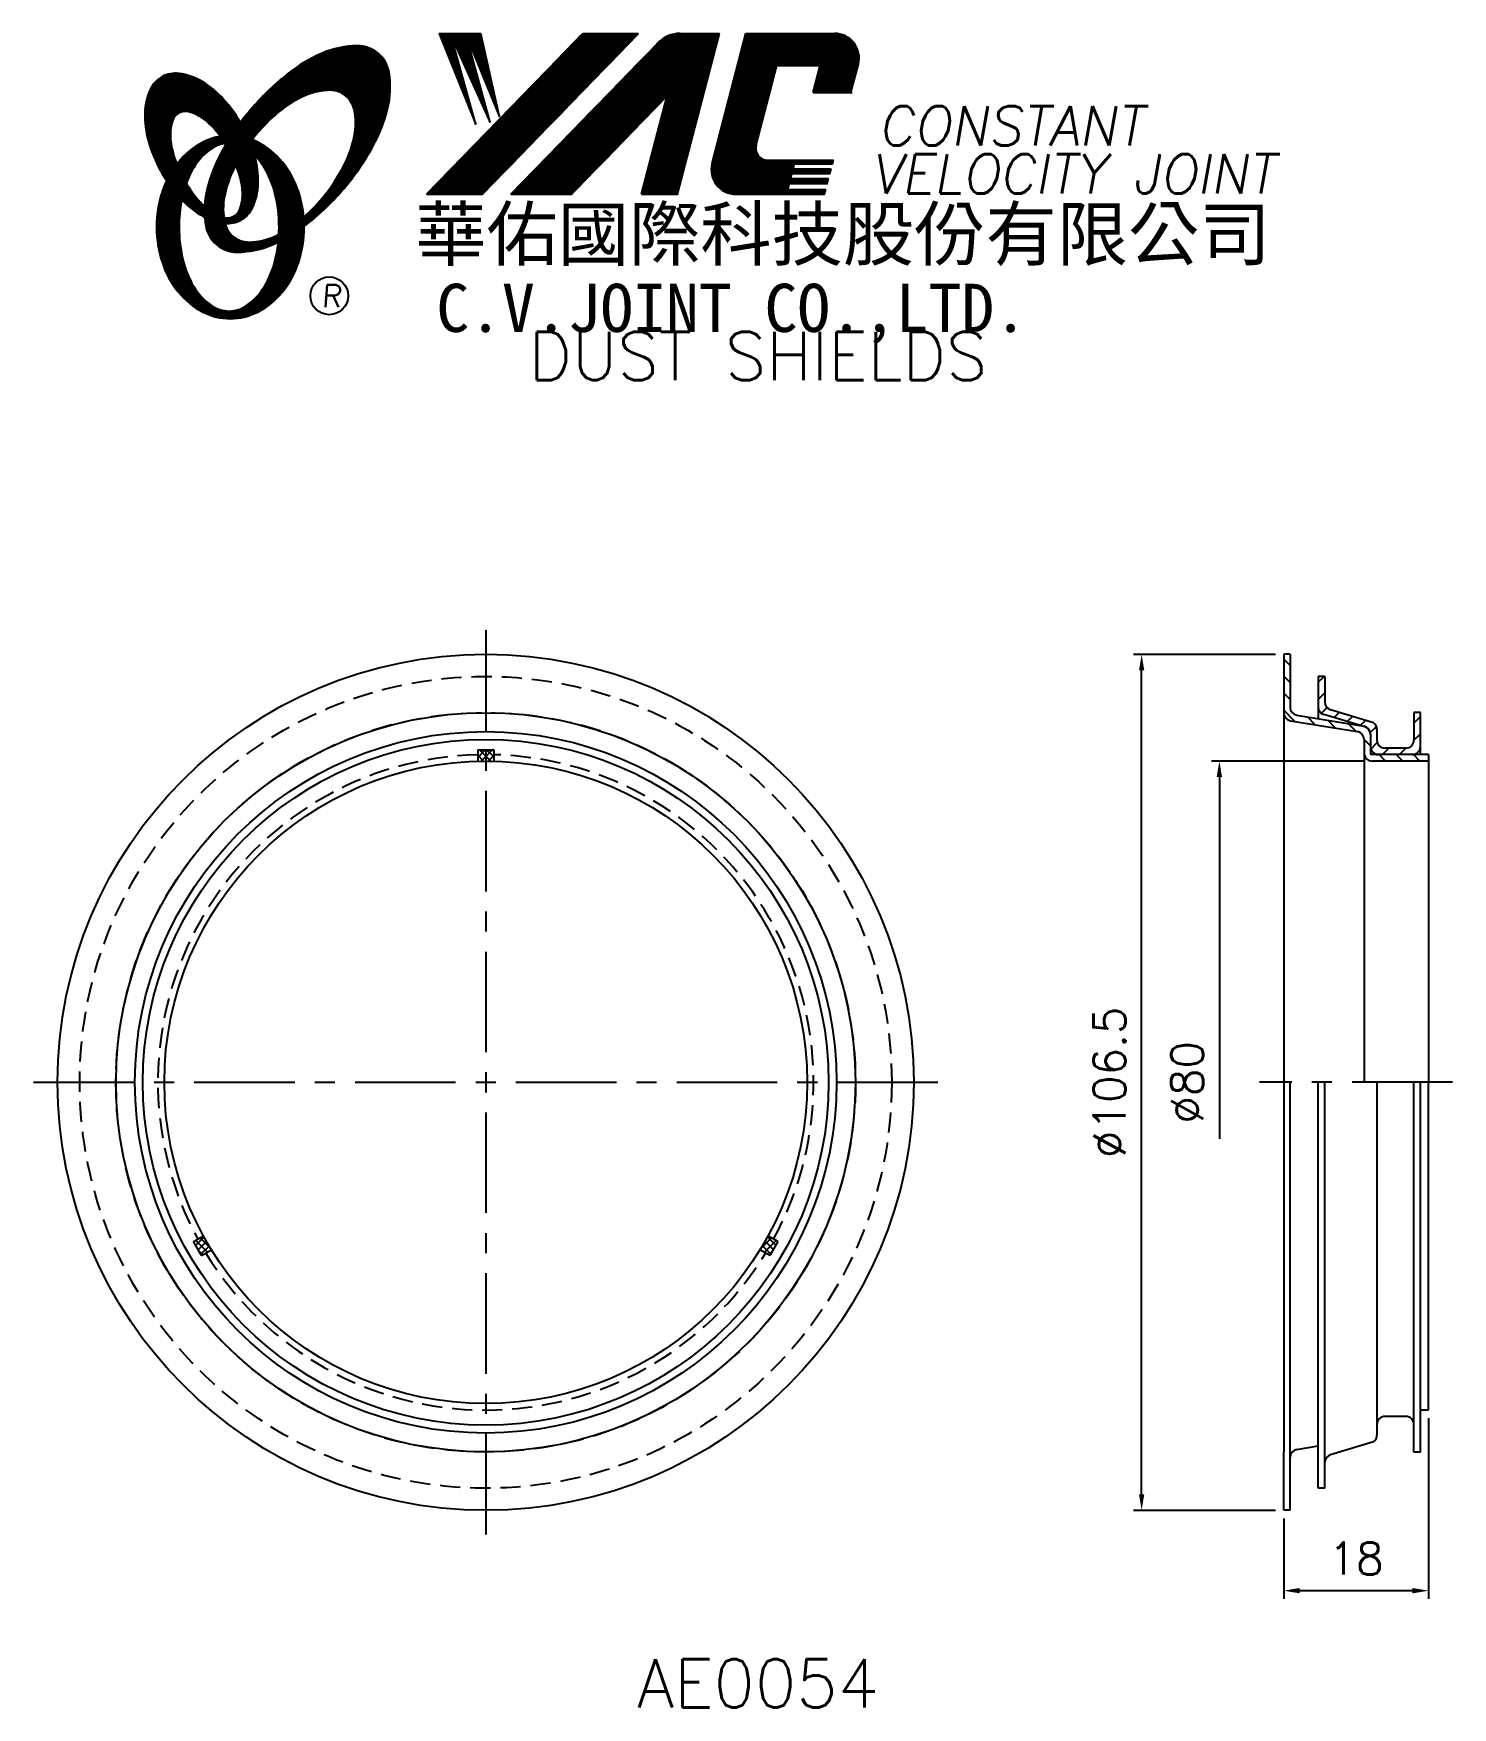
# Model space of a CAD drawing. Extents: x 95 to 271, y 9 to 218.
import ezdxf
from ezdxf.enums import TextEntityAlignment as Align

# ---------------------------------------------------------------- set-up
doc = ezdxf.new("R2010")
doc.units = 0
doc.header["$LTSCALE"] = 10
doc.header["$MEASUREMENT"] = 0
doc.linetypes.add('CENTER', pattern=[2, 1.25, -0.25, 0.25, -0.25])
doc.linetypes.add('HIDDEN', pattern=[0.375, 0.25, -0.125])
doc.layers.get('0').update_dxf_attribs({"linetype": 'CONTINUOUS'})
doc.layers.get('DEFPOINTS').update_dxf_attribs({"linetype": 'CONTINUOUS'})
doc.layers.add('4', color=4, linetype='CONTINUOUS')
doc.styles.add('CHINA', font='KAIU.TTF')
doc.styles.add('ITALICC', font='simplex.shx')
doc.dimstyles.new('STANDARD$0', dxfattribs={"dimtxt": 4, "dimasz": 2, "dimexe": 1, "dimexo": 1, "dimgap": 2, "dimtad": 1, "dimdec": 4, "dimzin": 10, "dimtxsty": 'ITALICC', "dimcen": 2, "dimclrd": 5, "dimclre": 5, "dimclrt": 18, "dimaunit": 1, "dimazin": 3, "dimtp": 0.1, "dimtfac": 0.7, "dimtdec": 4, "dimtmove": 0, "dimatfit": 3, "dimtolj": 1, "dimtzin": 10})
pattern_1 = [(45, (178.205474, -26.008268), (-0.00727476112, 0.00727476112), [])]
pattern_2 = [(45, (9.614929, 10.296142), (-0.00883883476, 0.00883883476), [])]

# ---------------------------------------------------------------- blocks, each defined once
blk = doc.blocks.new('*D14')
at = {"color": 5, "linetype": 'BYBLOCK'}
for p, q in [((249.31, 140.48), (231.64, 140.48)), ((232.64, 35.98), (232.64, 138.48)), ((249.31, 33.98), (231.64, 33.98))]:
    blk.add_line(p, q, dxfattribs=at)
for points in [[(232.31, 138.48), (232.97, 138.48), (232.64, 140.48)], [(232.31, 35.98), (232.97, 35.98), (232.64, 33.98)]]:
    blk.add_solid(points, dxfattribs=at)
at = {"layer": 'DEFPOINTS', "color": 0, "linetype": 'BYBLOCK'}
for p in [(232.64, 140.48), (250.31, 140.48), (250.31, 33.98)]:
    blk.add_point(p, dxfattribs=at)
at = {"color": 18, "linetype": 'BYBLOCK', "insert": (228.64, 87.23), "char_height": 4, "attachment_point": 5, "rotation": 90, "style": 'ITALICC'}
blk.add_mtext('\\A1;∅106.5', dxfattribs=at)
blk = doc.blocks.new('*D15')
at = {"color": 5, "linetype": 'BYBLOCK'}
for p, q in [((260.31, 127.21), (241.31, 127.21)), ((242.31, 125.21), (242.31, 80.19))]:
    blk.add_line(p, q, dxfattribs=at)
blk.add_solid([(241.97, 125.21), (242.64, 125.21), (242.31, 127.21)], dxfattribs=at)
at = {"layer": 'DEFPOINTS', "color": 0, "linetype": 'BYBLOCK'}
for p in [(242.31, 127.21), (261.31, 127.21), (250.31, 47.26)]:
    blk.add_point(p, dxfattribs=at)
at = {"color": 18, "linetype": 'BYBLOCK', "insert": (238.31, 87.23), "char_height": 4, "attachment_point": 5, "rotation": 90, "style": 'ITALICC'}
blk.add_mtext('\\A1;∅80', dxfattribs=at)
blk = doc.blocks.new('*D16')
at = {"color": 5, "linetype": 'BYBLOCK'}
for p, q in [((268.31, 45.46), (268.31, 22.98)), ((250.31, 32.98), (250.31, 22.98)), ((266.31, 23.98), (252.31, 23.98))]:
    blk.add_line(p, q, dxfattribs=at)
for points in [[(252.31, 24.32), (252.31, 23.65), (250.31, 23.98)], [(266.31, 24.32), (266.31, 23.65), (268.31, 23.98)]]:
    blk.add_solid(points, dxfattribs=at)
at = {"layer": 'DEFPOINTS', "color": 0, "linetype": 'BYBLOCK'}
for p in [(268.31, 46.46), (250.31, 33.98), (250.31, 23.98)]:
    blk.add_point(p, dxfattribs=at)
at = {"color": 18, "linetype": 'BYBLOCK', "insert": (259.31, 27.98), "char_height": 4, "attachment_point": 5, "style": 'ITALICC'}
blk.add_mtext('\\A1;18', dxfattribs=at)

msp = doc.modelspace()

# ---------------------------------------------------------------- hatches: boundary and pattern name
at = {"layer": '4', "linetype": 'CONTINUOUS'}
h = msp.add_hatch(dxfattribs=at)
h.set_pattern_fill('ANSI31', color=5, scale=0.1, style=0)
h.set_pattern_definition(pattern_2)
h.paths.add_polyline_path([(170.07363, 217.72713), (163.11633, 217.72713), (143.69972, 197.72337), (150.65703, 197.72337)])
h.paths.add_polyline_path([(173.62053, 209.96155), (170.44015, 197.72337), (174.92114, 197.72337), (180.11957, 217.72713), (175.22285, 217.72713, 0.202785967), (172.48877, 216.57071), (154.19464, 197.72337), (161.74155, 197.72337)])
h.paths.add_polyline_path([(187.24763, 213.72871), (192.64135, 213.72871), (191.77233, 210.38469), (196.48915, 210.38469), (197.40587, 213.91226, 0.490800957), (194.45567, 217.72713), (183.42135, 217.72713), (179.2143, 201.53823, 0.490800957), (182.1645, 197.72337), (193.19882, 197.72337), (193.35326, 198.31768), (188.63644, 198.31768), (188.82981, 199.06176), (193.54663, 199.06176), (193.70519, 199.6719), (188.98837, 199.6719), (189.14961, 200.29237), (193.86643, 200.29237), (194.02261, 200.89336), (189.30579, 200.89336), (189.46259, 201.49674), (194.17941, 201.49674), (194.29615, 201.94593), (186.1564, 201.94593, -0.490800957), (184.6813, 203.85337)])
h = msp.add_hatch(dxfattribs=at)
h.set_pattern_fill('ANSI31', color=1, scale=0.1, style=0)
h.set_pattern_definition(pattern_2)
h.paths.add_polyline_path([(150.4317, 217.72713), (145.25437, 217.72713), (149.82513, 206.42339), (146.7592, 217.38137), (151.59394, 206.65904), (148.64592, 217.38137), (152.77314, 207.36601)])
h = msp.add_hatch(dxfattribs=at)
h.set_pattern_fill('ANSI31', color=5, scale=0.082305, style=0)
h.set_pattern_definition([(45, (9.614929, 10.296142), (-0.00727476112, 0.00727476112), [])])
h.paths.add_polyline_path([(131.6504, 210.66465, -0.172879177), (133.59187, 210.00608, -0.172879177), (134.67917, 208.26803, -0.104527385), (134.70694, 204.93984, -0.065680101), (133.53741, 201.53788, -0.051823203), (131.097, 197.69549, -0.044272532), (128.42203, 194.86916, -0.020203161), (128.47561, 193.73124, 0.006517006), (128.88016, 194.04332, 0.049863361), (133.43358, 198.45638, 0.049863361), (137.02322, 203.68354, 0.063682799), (138.84427, 208.31089, 0.103597411), (139.03356, 212.89486, 0.177892575), (137.68496, 215.26514, 0.177892575), (135.12257, 216.19846, 0.103597411), (130.63477, 215.24542, 0.063682799), (126.37702, 212.67634, 0.049863361), (121.8236, 208.26328, 0.016070017), (120.5529, 206.65697, -0.007061632), (120.80018, 206.21994, -0.031648676), (121.75277, 204.18336, -0.008069351), (122.18468, 204.74767, -0.051823203), (125.36305, 208.00613, -0.065680101), (128.40498, 209.92648, -0.104527385)])
h.paths.add_polyline_path([(118.57473, 197.50333, -0.065680101), (119.74426, 200.90528, -0.006063428), (119.9882, 201.3803, 0.027613469), (119.26137, 202.96837, 0.017011252), (118.72795, 203.90335, 0.007829282), (118.23396, 203.03612, 0.063682799), (116.41292, 198.40877, 0.103597411), (116.22362, 193.8248, 0.177892575), (117.57223, 191.45452, 0.177892575), (120.13462, 190.52119, 0.103597411), (124.62242, 191.47424, 0.008811776), (125.24938, 191.76432, 0.013922709), (125.32671, 192.73413, -0.009086703), (124.87669, 192.51668, -0.104527385), (121.63127, 191.77852, -0.172879177), (119.6898, 192.43709, -0.172879177), (118.60251, 194.17514, -0.104527385)])
h = msp.add_hatch(dxfattribs=at)
h.set_pattern_fill('ANSI31', color=3, scale=0.082305, style=0)
h.set_pattern_definition(pattern_1)
h.paths.add_polyline_path([(115.8539, 211.71548, 0.106488277), (112.91202, 212.75405, 0.158297415), (110.82182, 212.35901, 0.158297415), (109.36249, 210.81132, 0.106488277), (108.65167, 207.77355, 0.071723199), (109.06972, 204.4606, 0.058080454), (110.6147, 200.64521, 0.058080454), (112.99575, 197.28742, 0.071723199), (115.56099, 195.14967, 0.020895977), (116.10118, 194.84768, -0.030777155), (116.08527, 196.2239, -0.042059526), (114.98891, 197.38666, -0.04691039), (113.36975, 199.86781, -0.04691039), (112.24147, 202.60729, -0.060581117), (111.83937, 204.86936, -0.10187153), (112.15099, 206.95756, -0.185892489), (112.93108, 207.8492, -0.185892489), (114.10772, 207.98732, -0.10187153), (116.00537, 207.06179, -0.060581117), (117.6422, 205.44952, -0.04691039), (119.26137, 202.96837, -0.04691039), (120.38965, 200.22888, -0.060581117), (120.79175, 197.96682, -0.10187153), (120.48013, 195.87861, -0.185892489), (119.70004, 194.98697, -0.185892489), (118.52339, 194.84885, -0.002013383), (118.48259, 194.85948, 0.021593804), (118.60251, 194.17514, 0.006477741), (118.62051, 194.0981, 0.14950097), (120.59307, 194.50614, 0.158297415), (122.0524, 196.05383, 0.106488277), (122.76321, 199.0916, 0.071723199), (122.34517, 202.40455, 0.058080454), (120.80018, 206.21994, 0.058080454), (118.41914, 209.57773, 0.071723199)])
h = msp.add_hatch(dxfattribs=at)
h.set_pattern_fill('ANSI31', color=1, scale=0.082305, style=0)
h.set_pattern_definition(pattern_1)
h.paths.add_polyline_path([(116.94752, 203.39203, -0.120168026), (118.63931, 204.04542, 0.016865385), (118.03955, 204.92816, 0.076648372), (115.88333, 204.20924, 0.104809576), (112.79887, 201.69615, 0.005838257), (112.63193, 201.48394, 0.028089978), (113.36975, 199.86781, 0.014237292), (113.81188, 199.08276, -0.045767751), (114.73706, 201.01961, -0.106890197)])
h.paths.add_polyline_path([(112.91615, 193.63741, -0.048711043), (113.24625, 197.01775, -0.007865741), (112.99575, 197.28742, -0.037695478), (111.35987, 199.40618, 0.03042545), (110.83455, 198.10221, 0.080710289), (110.10911, 193.63741, 0.080710289), (110.83455, 189.17262, 0.089265679), (112.79887, 185.57868, 0.104809576), (115.88333, 183.06558, 0.11926607), (119.29252, 182.24065, 0.11926607), (122.70171, 183.06558, 0.104809576), (125.78617, 185.57868, 0.089265679), (127.75049, 189.17262, 0.080710289), (128.47592, 193.63741, 0.080710289), (127.75049, 198.10221, 0.089265679), (125.78617, 201.69615, 0.104809576), (122.70171, 204.20924, 0.025513357), (122.00847, 204.52199, 0.004818181), (121.75277, 204.18336, -0.023722145), (122.29399, 202.58661, -0.065307489), (123.52917, 201.01961, -0.073950765), (124.84162, 197.82188, -0.060532391), (125.35007, 193.63741, -0.060532391), (124.84162, 189.45295, -0.073950765), (123.52917, 186.25522, -0.106890197), (121.3187, 183.8828, -0.153118262), (119.13311, 183.19742, -0.153118262), (116.94752, 183.8828, -0.106890197), (114.73706, 186.25522, -0.073950765), (113.42461, 189.45295, -0.060532391)])
h = msp.add_hatch(dxfattribs=at)
h.set_pattern_fill('ANSI31', color=5, scale=12, angle=90, style=0)
h.set_pattern_definition([(135, (9.95, 13.2602), (-1.06066, -1.06066), [])])
h.paths.add_polyline_path([(250.3071, 133.21363, 0.367630052), (251.14618, 132.22666), (259.46802, 130.86984, -0.367630052), (260.3071, 129.88287), (260.3071, 128.20803, 0.414213562), (261.3071, 127.20803), (268.3071, 127.20803), (268.3071, 128.00803), (261.1071, 128.00803), (261.1071, 130.563, 0.367630052), (260.26802, 131.54997), (251.94618, 132.90679, -0.367630052), (251.1071, 133.89376), (251.1071, 140.48303), (250.3071, 140.48303)])
h = msp.add_hatch(dxfattribs=at)
h.set_pattern_fill('ANSI31', color=5, scale=12, style=0)
h.set_pattern_definition([(45, (9.95, 13.2602), (-1.06066, 1.06066), [])])
h.paths.add_polyline_path([(261.9071, 129.80803), (261.9071, 131.13365, 0.246946052), (261.47371, 131.95764), (256.11563, 133.59029, -0.330010126), (255.4071, 134.54686), (255.4071, 137.73303), (254.6071, 137.73303), (254.6071, 133.95431, 0.330010126), (255.31563, 132.99774), (260.39858, 131.44893, -0.330010126), (261.1071, 130.49235), (261.1071, 129.00803, 0.414213562), (262.1071, 128.00803), (266.3071, 128.00803, 0.414213562), (267.3071, 129.00803), (267.3071, 133.23303), (266.5071, 133.23303), (266.5071, 129.80803, -0.414213562), (265.5071, 128.80803), (262.9071, 128.80803, -0.414213562)])
h = msp.add_hatch(dxfattribs=at)
h.set_pattern_fill('ANSI37', color=5, scale=5, style=0)
h.set_pattern_definition([(45, (10.5426, 10.24654), (-0.4419417, 0.4419417), []), (135, (10.5426, 10.24654), (-0.4419417, -0.4419417), [])])
h.paths.add_polyline_path([(187.39075, 67.41052), (186.16568, 68.11781, -0.012509775), (185.16568, 66.38576), (186.39075, 65.67847)])
h.paths.add_polyline_path([(115.94861, 68.11781), (114.72354, 67.41052), (115.72354, 65.67847), (116.94861, 66.38576, -0.012509775)])
h.paths.add_polyline_path([(151.05715, 128.61012), (150.05715, 128.61012), (150.05715, 127.19552, -0.006254643), (151.05715, 127.20803)])
h.paths.add_polyline_path([(152.05715, 128.61012), (151.05715, 128.61012), (151.05715, 127.20803, -0.006254643), (152.05715, 127.19552)])

# ---------------------------------------------------------------- linework, layer by layer
at = {"layer": '4', "color": 5, "linetype": 'CONTINUOUS'}
for p, q in [((143.69972, 197.72337), (163.11633, 217.72713)), ((150.65703, 197.72337), (170.07363, 217.72713)), ((163.11633, 217.72713), (170.07363, 217.72713)), ((174.92114, 197.72337), (180.11957, 217.72713)), ((175.22285, 217.72713), (180.11957, 217.72713)), ((179.2143, 201.53823), (183.42135, 217.72713)), ((183.42135, 217.72713), (194.45567, 217.72713)), ((154.19464, 197.72337), (172.48877, 216.57071)), ((184.6813, 203.85337), (187.24763, 213.72871)), ((187.24763, 213.72871), (192.64135, 213.72871)), ((191.77233, 210.38469), (192.64135, 213.72871)), ((196.48915, 210.38469), (197.40587, 213.91226)), ((191.77233, 210.38469), (196.63958, 210.38469)), ((161.74155, 197.72337), (173.62053, 209.96155)), ((170.44015, 197.72337), (173.62053, 209.96155)), ((186.1564, 201.94593), (194.29615, 201.94593)), ((188.98837, 199.6719), (189.14961, 200.29237)), ((189.14961, 200.29237), (193.86643, 200.29237)), ((189.30579, 200.89336), (189.46259, 201.49674)), ((189.30579, 200.89336), (194.02261, 200.89336)), ((189.46259, 201.49674), (194.17941, 201.49674)), ((193.86643, 200.29237), (194.02261, 200.89336)), ((194.17941, 201.49674), (194.29615, 201.94593)), ((188.63644, 198.31768), (188.82981, 199.06176)), ((188.63644, 198.31768), (193.35326, 198.31768)), ((188.82981, 199.06176), (193.54663, 199.06176)), ((188.98837, 199.6719), (193.70519, 199.6719)), ((193.19882, 197.72337), (193.35326, 198.31768)), ((193.54663, 199.06176), (193.70519, 199.6719)), ((143.69972, 197.72337), (150.65703, 197.72337)), ((154.19464, 197.72337), (161.74155, 197.72337)), ((170.44015, 197.72337), (174.92114, 197.72337)), ((182.1645, 197.72337), (193.19882, 197.72337))]:
    msp.add_line(p, q, dxfattribs=at)
at = {"layer": '4', "color": 1, "linetype": 'CONTINUOUS'}
for p, q in [((145.25437, 217.72713), (149.82513, 206.42339)), ((145.25437, 217.72713), (150.4317, 217.72713)), ((149.82513, 206.42339), (146.7592, 217.38137)), ((146.7592, 217.38137), (151.59394, 206.65904)), ((151.59394, 206.65904), (148.64592, 217.38137)), ((148.64592, 217.38137), (152.77314, 207.36601)), ((152.77314, 207.36601), (150.4317, 217.72713))]:
    msp.add_line(p, q, dxfattribs=at)
at = {"layer": '4', "color": 5, "linetype": 'CENTER'}
for p, q in [((151.05715, 143.48303), (151.05715, 30.98303)), ((94.80715, 87.23303), (207.30715, 87.23303)), ((271.3071, 87.23303), (247.3071, 87.23303))]:
    msp.add_line(p, q, dxfattribs=at)
at = {"layer": '4', "color": 7, "linetype": 'CONTINUOUS'}
for p, q in [((250.3071, 140.48303), (250.3071, 41.25244)), ((251.1071, 140.48303), (250.3071, 140.48303)), ((251.1071, 140.48303), (251.1071, 133.89376)), ((254.6071, 137.73303), (254.6071, 132.47294)), ((255.4071, 137.73303), (254.6071, 137.73303)), ((255.4071, 137.73303), (255.4071, 134.54686)), ((261.47371, 131.95764), (256.11563, 133.59029)), ((251.14618, 132.22666), (259.46802, 130.86984)), ((251.94618, 132.90679), (260.26802, 131.54997)), ((260.39858, 131.44893), (255.31563, 132.99774)), ((266.5071, 133.23303), (266.5071, 129.80803)), ((267.3071, 133.23303), (266.5071, 133.23303)), ((267.3071, 128.00803), (267.3071, 133.23303)), ((260.3071, 129.88287), (260.3071, 87.23303)), ((261.1071, 130.563), (261.1071, 128.00803)), ((261.9071, 131.13365), (261.9071, 129.80803)), ((150.05715, 128.61012), (152.05715, 128.61012)), ((150.05715, 128.61012), (150.05715, 127.19552)), ((152.05715, 128.61012), (152.05715, 127.19552)), ((268.3071, 128.00803), (261.1071, 128.00803)), ((268.3071, 127.20803), (261.3071, 127.20803)), ((266.3071, 128.00803), (262.1071, 128.00803)), ((265.5071, 128.80803), (262.9071, 128.80803)), ((268.3071, 128.00803), (268.3071, 87.23303)), ((251.1071, 33.98303), (251.1071, 87.23303)), ((254.6071, 36.73303), (254.6071, 87.23303)), ((255.4071, 36.73303), (255.4071, 87.23303)), ((261.9071, 87.23303), (261.9071, 43.33241)), ((266.5071, 41.23303), (266.5071, 87.23303)), ((267.3071, 41.23303), (267.3071, 87.23303)), ((268.3071, 46.45803), (268.3071, 87.23303)), ((114.72354, 67.41052), (115.94861, 68.11781)), ((115.72354, 65.67847), (114.72354, 67.41052)), ((187.39075, 67.41052), (186.16568, 68.11781)), ((187.39075, 67.41052), (186.39075, 65.67847)), ((115.72354, 65.67847), (116.94861, 66.38576)), ((186.39075, 65.67847), (185.16568, 66.38576)), ((268.3071, 46.45803), (267.3071, 46.45803)), ((265.5071, 45.65803), (262.9071, 45.65803)), ((251.94618, 41.55928), (254.6071, 41.99312)), ((261.47371, 42.50843), (256.11563, 40.87578)), ((250.3071, 33.98303), (250.3071, 41.25244)), ((254.6071, 36.73303), (254.6071, 40.51175)), ((267.3071, 41.23303), (266.5071, 41.23303)), ((255.4071, 36.73303), (254.6071, 36.73303)), ((251.1071, 33.98303), (250.3071, 33.98303))]:
    msp.add_line(p, q, dxfattribs=at)
at = {"layer": '4', "color": 5, "linetype": 'CONTINUOUS'}
for points in [[(128.47561, 193.73124, 0.006517006), (128.88016, 194.04332, 0.049863361), (133.43358, 198.45638, 0.049863361), (137.02322, 203.68354, 0.063682799), (138.84427, 208.31089, 0.103597411), (139.03356, 212.89486, 0.177892575), (137.68496, 215.26514, 0.177892575), (135.12257, 216.19846, 0.103597411), (130.63477, 215.24542, 0.063682799), (126.37702, 212.67634, 0.049863361), (121.8236, 208.26328, 0.016070017), (120.5529, 206.65697)], [(128.42203, 194.86916, 0.044272532), (131.097, 197.69549, 0.051823203), (133.53741, 201.53788, 0.065680101), (134.70694, 204.93984, 0.104527385), (134.67917, 208.26803, 0.172879177), (133.59187, 210.00608, 0.172879177), (131.6504, 210.66465, 0.104527385), (128.40498, 209.92648, 0.065680101), (125.36305, 208.00613, 0.051823203), (122.18468, 204.74767, 0.008069351), (121.75277, 204.18336)], [(118.72795, 203.90335, 0.007829282), (118.23396, 203.03612, 0.063682799), (116.41292, 198.40877, 0.103597411), (116.22362, 193.8248, 0.177892575), (117.57223, 191.45452, 0.177892575), (120.13462, 190.52119, 0.103597411), (124.62242, 191.47424, 0.008811776), (125.24938, 191.76432, 0.008811776)], [(119.9882, 201.3803, 0.006063428), (119.74426, 200.90528, 0.065680101), (118.57473, 197.50333, 0.104527385), (118.60251, 194.17514, 0.172879177), (119.6898, 192.43709, 0.172879177), (121.63127, 191.77852, 0.104527385), (124.87669, 192.51668, 0.009086703), (125.32671, 192.73413, 0.009086703)]]:
    msp.add_lwpolyline(points, format="xyb", dxfattribs=at)
at = {"layer": '4', "color": 3, "linetype": 'CONTINUOUS'}
for points in [[(118.62051, 194.0981, 0.14950097), (120.59307, 194.50614, 0.158297415), (122.0524, 196.05383, 0.106488277), (122.76321, 199.0916, 0.071723199), (122.34517, 202.40455, 0.058080454), (120.80018, 206.21994, 0.058080454), (118.41914, 209.57773, 0.071723199), (115.8539, 211.71548, 0.106488277), (112.91202, 212.75405, 0.158297415), (110.82182, 212.35901, 0.158297415), (109.36249, 210.81132, 0.106488277), (108.65167, 207.77355, 0.071723199), (109.06972, 204.4606, 0.058080454), (110.6147, 200.64521, 0.058080454), (112.99575, 197.28742, 0.071723199), (115.56099, 195.14967, 0.020895977), (116.10118, 194.84768, 0.020895977)], [(118.48259, 194.85948, 0.002013383), (118.52339, 194.84885, 0.185892489), (119.70004, 194.98697, 0.185892489), (120.48013, 195.87861, 0.10187153), (120.79175, 197.96682, 0.060581117), (120.38965, 200.22888, 0.04691039), (119.26137, 202.96837, 0.04691039), (117.6422, 205.44952, 0.060581117), (116.00537, 207.06179, 0.10187153), (114.10772, 207.98732, 0.185892489), (112.93108, 207.8492, 0.185892489), (112.15099, 206.95756, 0.10187153), (111.83937, 204.86936, 0.060581117), (112.24147, 202.60729, 0.04691039), (113.36975, 199.86781, 0.04691039), (114.98891, 197.38666, 0.042059526), (116.08527, 196.2239, 0.042059526)]]:
    msp.add_lwpolyline(points, format="xyb", dxfattribs=at)
at = {"layer": '4', "color": 1, "linetype": 'CONTINUOUS'}
for points in [[(111.35987, 199.40618, 0.03042545), (110.83455, 198.10221, 0.080710289), (110.10911, 193.63741, 0.080710289), (110.83455, 189.17262, 0.089265679), (112.79887, 185.57868, 0.104809576), (115.88333, 183.06558, 0.11926607), (119.29252, 182.24065, 0.11926607), (122.70171, 183.06558, 0.104809576), (125.78617, 185.57868, 0.089265679), (127.75049, 189.17262, 0.080710289), (128.47592, 193.63741, 0.080710289), (127.75049, 198.10221, 0.089265679), (125.78617, 201.69615, 0.104809576), (122.70171, 204.20924, 0.025513357), (122.00847, 204.52199, 0.025513357)], [(118.03955, 204.92816, 0.076648372), (115.88333, 204.20924, 0.104809576), (112.79887, 201.69615, 0.005838257), (112.63193, 201.48394, 0.005838257)], [(113.24625, 197.01775, 0.048711043), (112.91615, 193.63741, 0.060532391), (113.42461, 189.45295, 0.073950765), (114.73706, 186.25522, 0.106890197), (116.94752, 183.8828, 0.153118262), (119.13311, 183.19742, 0.153118262), (121.3187, 183.8828, 0.106890197), (123.52917, 186.25522, 0.073950765), (124.84162, 189.45295, 0.060532391), (125.35007, 193.63741, 0.060532391), (124.84162, 197.82188, 0.073950765), (123.52917, 201.01961, 0.065307489), (122.29399, 202.58661)], [(118.63931, 204.04542, 0.120168026), (116.94752, 203.39203, 0.106890197), (114.73706, 201.01961, 0.045767751), (113.81188, 199.08276, 0.045767751)]]:
    msp.add_lwpolyline(points, format="xyb", dxfattribs=at)
at = {"layer": '4', "color": 5, "linetype": 'CONTINUOUS'}
msp.add_circle((131.59676, 185.09169), 2.35282, dxfattribs=at)
at = {"layer": '4', "color": 7, "linetype": 'CONTINUOUS'}
for radius in [53.25, 45.9806, 43.63681, 42.64984, 39.975]:
    msp.add_circle((151.05715, 87.23303), radius, dxfattribs=at)
at = {"layer": '4', "color": 5, "linetype": 'HIDDEN'}
for radius in [50.5, 46]:
    msp.add_circle((151.05715, 87.23303), radius, dxfattribs=at)
at = {"layer": '4', "color": 5, "linetype": 'CONTINUOUS'}
for centre, radius, start, end in [((175.22285, 213.91689), 3.81024, 90, 135.8533387), ((194.45567, 214.67893), 3.04819, 345.4326059, 90), ((186.1564, 203.47003), 1.5241, 165.4326059, 270), ((182.1645, 200.77156), 3.04819, 165.4326059, 270)]:
    msp.add_arc(centre, radius, start, end, dxfattribs=at)
at = {"layer": '4', "color": 7, "linetype": 'CONTINUOUS'}
for centre, start, end in [((252.1071, 133.89376), 180, 260.7397785), ((255.6071, 133.95431), 180, 253.0536525), ((256.4071, 134.54686), 180, 253.0536525), ((251.3071, 133.21363), 180, 260.7397785), ((260.1071, 130.563), 360, 80.7397785), ((260.1071, 130.49235), 0, 73.0536525), ((260.9071, 131.13365), 0, 55.4857601), ((259.3071, 129.88287), 0, 80.7397785), ((262.9071, 129.80803), 180, 270), ((265.5071, 129.80803), 270, 360), ((261.3071, 128.20803), 180, 270), ((262.1071, 129.00803), 180, 270), ((266.3071, 129.00803), 270, 360), ((262.9071, 44.65803), 90, 180), ((265.5071, 44.65803), 360, 90), ((260.9071, 43.33241), 304.5142399, 0), ((252.1071, 40.57231), 99.2602215, 180), ((256.4071, 39.9192), 106.9463475, 180)]:
    msp.add_arc(centre, 1, start, end, dxfattribs=at)
at = {"layer": '4', "color": 5, "linetype": 'HIDDEN'}
for start, end in [(91.4053102, 208.5946898), (331.4053102, 88.5946898), (211.4053102, 328.5946898)]:
    msp.add_arc((151.05715, 87.23303), 40.775, start, end, dxfattribs=at)

# ---------------------------------------------------------------- texts
at = {"layer": '4', "color": 5, "linetype": 'CONTINUOUS', "style": 'ITALICC'}
for s, height, oblique, p in [('CONSTANT', 4.9, 10, (199.84853, 203.79383)), ('VELOCITY JOINT', 4.9, 10, (198.9703, 197.79845)), ('R', 2.75625, 5, (130.63807, 183.68209))]:
    msp.add_text(s, height=height, dxfattribs=dict(at, oblique=oblique)).set_placement(p)
at = {"layer": '4', "color": 7, "linetype": 'CONTINUOUS', "style": 'CHINA'}
for s, height, p in [('華佑國際科技股份有限公司', 6.5, (142.28636, 189.53352)), ('C.V.JOINT CO.,LTD.', 6, (144.915, 180.5873))]:
    msp.add_text(s, height=height, dxfattribs=at).set_placement(p)
at = {"layer": '4', "color": 18, "linetype": 'CONTINUOUS', "style": 'ITALICC'}
for s, p in [('DUST SHIELDS', (184.91772, 174.59448)), ('AE0054', (184.91772, 9.44709))]:
    msp.add_text(s, height=6, dxfattribs=at).set_placement(p, align=Align.CENTER)

# ---------------------------------------------------------------- dimensions: what is measured, and where the dimension line sits
at = {"layer": '4', "color": 7, "linetype": 'CONTINUOUS'}
dim = msp.add_linear_dim(base=(232.64047, 140.48303), p1=(250.3071, 33.98303), p2=(250.3071, 140.48303), angle=90, text='%%C106.5', dimstyle='STANDARD$0', dxfattribs=at)
dim.commit()
dim.dimension.update_dxf_attribs({"geometry": '*D14', "text_midpoint": (228.64047, 87.23303)})
dim = msp.add_linear_dim(base=(242.30714, 127.20803), p1=(250.3071, 47.25803), p2=(261.3071, 127.20803), angle=90, text='%%C80', dimstyle='STANDARD$0', override={"dimcen": -2, "dimse1": 1, "dimsd1": 1}, dxfattribs=at)
dim.commit()
dim.dimension.update_dxf_attribs({"geometry": '*D15', "text_midpoint": (238.30714, 87.23303)})
dim = msp.add_linear_dim(base=(250.3071, 23.98299), p1=(268.3071, 46.45803), p2=(250.3071, 33.98303), text='18', dimstyle='STANDARD$0', dxfattribs=at)
dim.commit()
dim.dimension.update_dxf_attribs({"geometry": '*D16', "text_midpoint": (259.3071, 27.98299)})

doc.saveas('drawing.dxf')
